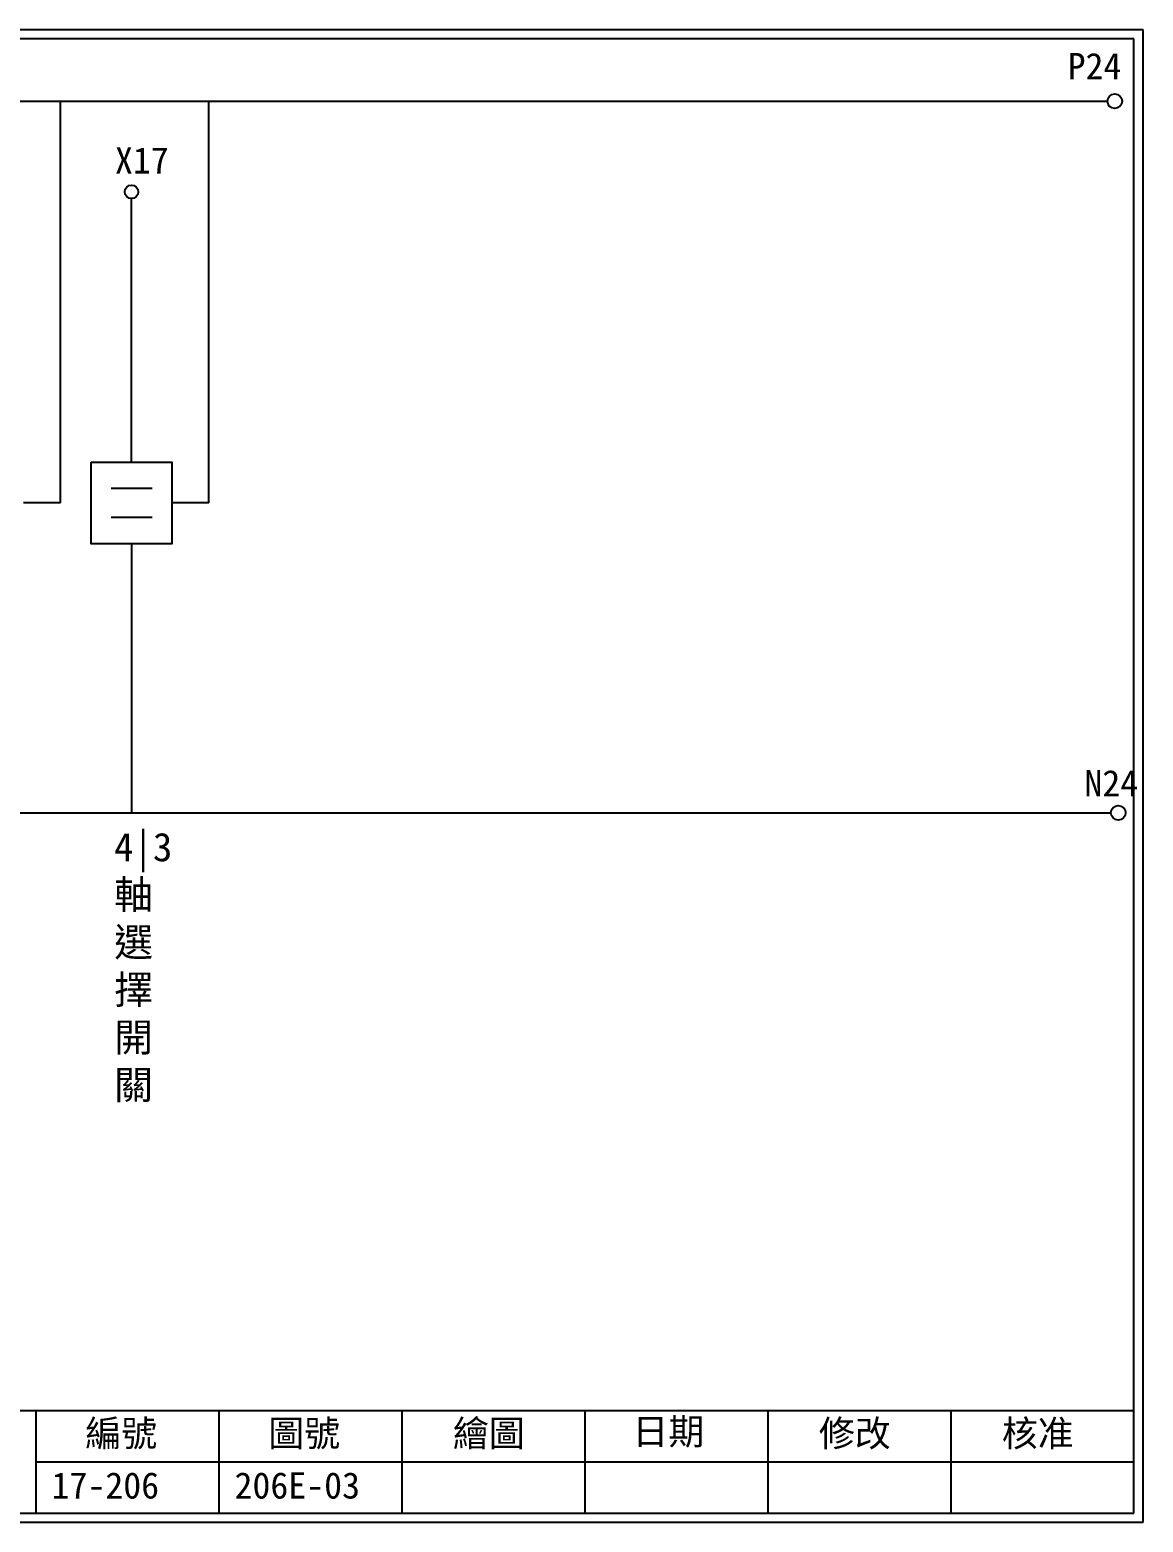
# Model space of a CAD drawing. Extents: x 325 to 612, y 3 to 207.
# Drawn here: x 460.2 to 612.3, y 3 to 207 of the extents above; entities that cross this region are included whole.
import ezdxf

# ---------------------------------------------------------------- set-up
doc = ezdxf.new("R2010")
doc.units = 0
doc.layers.get('0').update_dxf_attribs({"linetype": 'CONTINUOUS'})
doc.layers.add('圖框層', color=7, linetype='CONTINUOUS')
doc.layers.add('標尺寸層', color=3, linetype='CONTINUOUS')
doc.styles.add('CNS', font='romanc.shx', dxfattribs={"bigfont": 'chineset.shx'})
doc.styles.add('STSL', font='kaiu.ttf')

msp = doc.modelspace()

# ---------------------------------------------------------------- linework, layer by layer
at = {"color": 0}
for p, q in [((464.42, 142.31), (464.42, 197.22)), ((484.68, 142.31), (484.68, 197.22)), ((474.1, 147.89), (474.1, 183.91)), ((474.1, 136.73), (474.1, 99.96))]:
    msp.add_line(p, q, dxfattribs=at)
msp.add_lwpolyline([(468.59, 147.89), (479.62, 147.89), (479.62, 136.73), (468.59, 136.73)], close=True, dxfattribs=at)
for centre in [(608.44, 197.22), (608.92, 99.96)]:
    msp.add_circle(centre, 1)
at = {"layer": '圖框層', "color": 7}
for p, q in [((612.32, 206.97), (325.32, 206.97)), ((612.32, 3), (612.32, 206.97)), ((611.07, 205.72), (326.57, 205.72)), ((611.07, 4.25), (611.07, 205.72)), ((326.57, 18.25), (611.07, 18.25)), ((461.07, 4.25), (461.07, 18.25)), ((486.07, 4.25), (486.07, 18.25)), ((511.07, 4.25), (511.07, 18.25)), ((536.07, 4.25), (536.07, 18.25)), ((561.07, 4.25), (561.07, 18.25)), ((586.07, 4.25), (586.07, 18.25)), ((461.07, 11.25), (611.07, 11.25)), ((326.57, 4.25), (611.07, 4.25)), ((325.32, 3), (612.32, 3))]:
    msp.add_line(p, q, dxfattribs=at)
at = {"layer": '標尺寸層', "color": 7}
for p, q in [((329.84, 197.22), (607.44, 197.22)), ((330.05, 99.96), (607.92, 99.96))]:
    msp.add_line(p, q, dxfattribs=at)
at = {"layer": '標尺寸層', "color": 0}
for p, q in [((471.34, 144.34), (476.91, 144.34)), ((464.42, 142.31), (459.36, 142.31)), ((484.68, 142.31), (479.62, 142.31)), ((471.34, 140.37), (476.91, 140.37))]:
    msp.add_line(p, q, dxfattribs=at)
at = {"layer": '標尺寸層', "color": 7}
msp.add_circle((474.1, 184.83), 0.92, dxfattribs=at)

# ---------------------------------------------------------------- texts
at = {"layer": '圖框層', "color": 4, "style": 'STSL'}
for s, p in [('P24', (602, 200.22)), ('X17', (471.84, 187.33)), ('N24', (604.3, 102.2)), ('編號', (467.78, 13.34)), ('圖號', (492.78, 13.34)), ('繪圖', (518.01, 13.34)), ('日期', (542.54, 13.59)), ('修改', (568.01, 13.34)), ('核准', (593.01, 13.34)), ('17-206', (463.18, 6.22)), ('206E-03', (488.18, 6.22))]:
    msp.add_text(s, height=3.6, dxfattribs=at).set_placement(p)
at = {"layer": '標尺寸層', "color": 7, "insert": (471.72, 97.23), "char_height": 3.9, "width": 4.9608, "attachment_point": 1, "style": 'CNS'}
msp.add_mtext('{\\fDFKai-SB|b0|i0|c136|p65;4|3\\P軸選擇開關}', dxfattribs=at)

doc.saveas('drawing.dxf')
